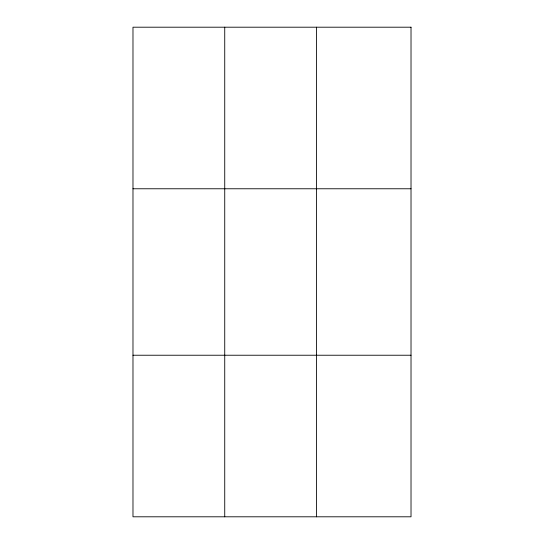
<?xml version="1.0" encoding="UTF-8"?>
<svg xmlns="http://www.w3.org/2000/svg" width="544" height="544" viewBox="0 0 544 544"><rect width="100%" height="100%" fill="white"/><g stroke="black" fill="none" stroke-linecap="round" stroke-linejoin="round"><path stroke-width="0.82" d="M224.733 27.2L224.733 516.8M316.486 27.2L316.486 516.8M132.981 188.768L411.019 188.768M132.981 355.232L411.019 355.232M411.019 27.2L411.019 516.8L132.981 516.8L132.981 27.2L411.019 27.2"/></g></svg>
